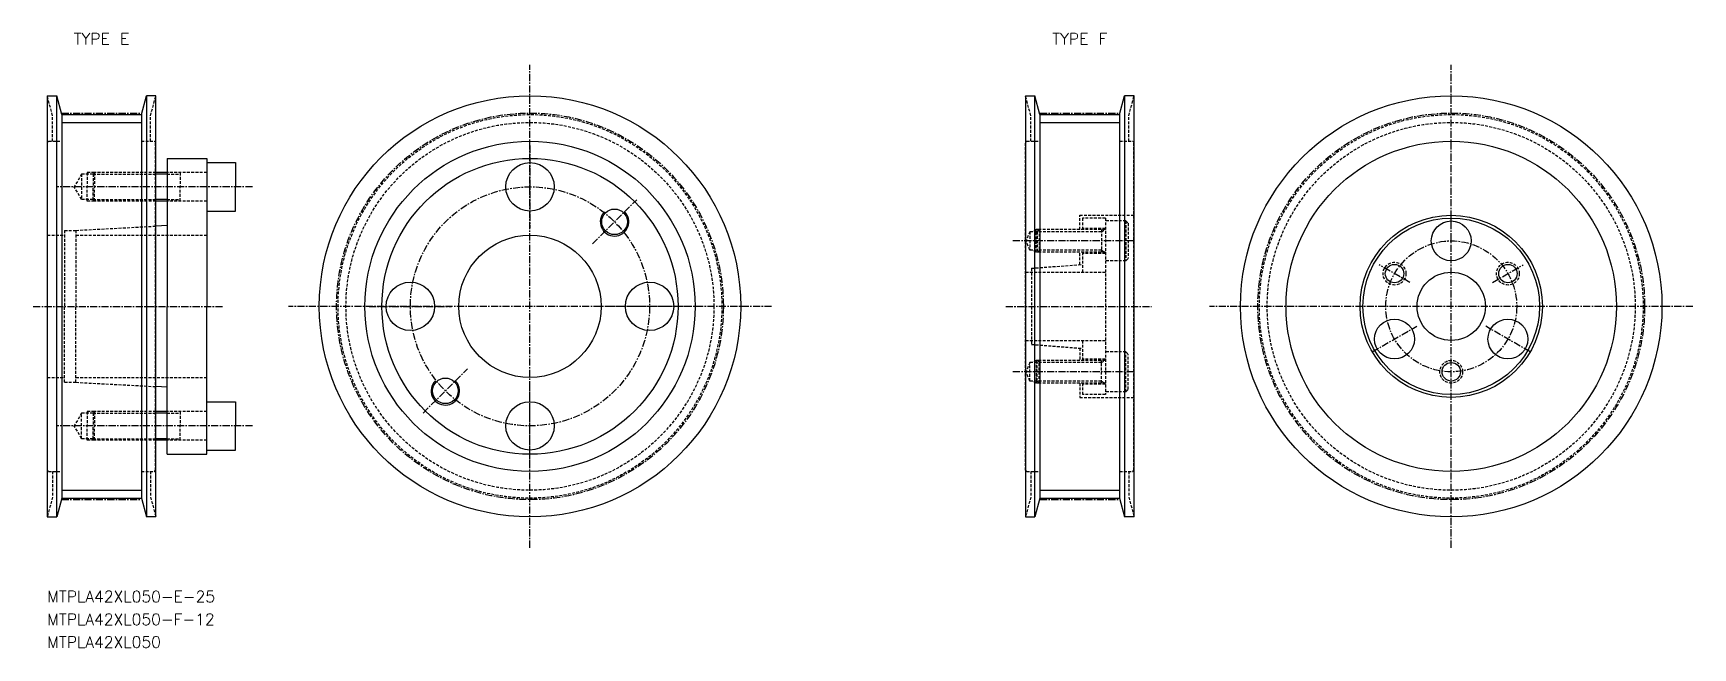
# Model space of a CAD drawing. Extents: x 16 to 307, y 52 to 160.
import ezdxf
from ezdxf.enums import TextEntityAlignment as Align

# ---------------------------------------------------------------- set-up
doc = ezdxf.new("R2010")
doc.units = 0
doc.linetypes.add('CENTER', pattern=[2, 1.25, -0.25, 0.25, -0.25])
doc.linetypes.add('DASHED', pattern=[0.75, 0.5, -0.25])
doc.layers.get('0').update_dxf_attribs({"linetype": 'CONTINUOUS'})
doc.layers.add('CENTER', color=1, linetype='CENTER')
doc.styles.add('MISUMI', font='txt.shx')

msp = doc.modelspace()

# ---------------------------------------------------------------- linework, layer by layer
at = {"color": 7, "linetype": 'CONTINUOUS'}
for p, q in [((18.51, 148.6), (20.17, 148.6)), ((18.51, 148.6), (18.51, 74.6)), ((21.05, 145.3), (20.17, 148.6)), ((20.17, 74.6), (20.17, 148.6)), ((35.05, 145.3), (35.93, 148.6)), ((37.59, 148.6), (35.93, 148.6)), ((35.93, 148.6), (35.93, 74.6)), ((37.59, 74.6), (37.59, 148.6)), ((190.28, 148.6), (191.93, 148.6)), ((190.28, 148.6), (190.28, 74.6)), ((192.82, 145.3), (191.93, 148.6)), ((191.93, 74.6), (191.93, 148.6)), ((206.82, 145.3), (207.7, 148.6)), ((209.36, 148.6), (207.7, 148.6)), ((207.7, 148.6), (207.7, 74.6)), ((209.36, 74.6), (209.36, 148.6)), ((21.05, 145.3), (21.05, 77.89)), ((21.05, 145.3), (35.05, 145.3)), ((35.05, 145.3), (35.05, 77.89)), ((192.82, 145.3), (192.82, 77.89)), ((192.82, 145.3), (206.82, 145.3)), ((206.82, 145.3), (206.82, 77.89)), ((39.55, 137.6), (46.55, 137.6)), ((39.55, 137.6), (39.55, 135.1)), ((46.55, 137.6), (46.55, 136.85)), ((39.55, 135.1), (37.59, 135.1)), ((39.55, 135.1), (39.55, 130.1)), ((46.55, 136.85), (51.55, 136.85)), ((46.55, 136.85), (46.55, 128.35)), ((51.55, 136.85), (51.55, 132.6)), ((51.55, 128.35), (51.55, 132.6)), ((39.55, 130.1), (37.59, 130.1)), ((39.55, 130.1), (39.55, 125.8)), ((46.55, 128.35), (51.55, 128.35)), ((46.55, 128.35), (46.55, 111.6)), ((39.55, 125.8), (37.59, 125.69)), ((39.55, 125.8), (39.55, 111.6)), ((39.55, 97.4), (39.55, 111.6)), ((46.55, 94.85), (46.55, 111.6)), ((39.55, 97.4), (37.59, 97.5)), ((39.55, 93.1), (39.55, 97.4)), ((46.55, 94.85), (51.55, 94.85)), ((46.55, 86.35), (46.55, 94.85)), ((51.55, 94.85), (51.55, 90.6)), ((39.55, 93.1), (37.59, 93.1)), ((39.55, 88.1), (39.55, 93.1)), ((51.55, 86.35), (51.55, 90.6)), ((39.55, 88.1), (37.59, 88.1)), ((39.55, 85.6), (39.55, 88.1)), ((39.55, 85.6), (46.55, 85.6)), ((46.55, 86.35), (51.55, 86.35)), ((46.55, 85.6), (46.55, 86.35)), ((21.05, 77.89), (20.17, 74.6)), ((21.05, 77.89), (35.05, 77.89)), ((35.05, 77.89), (35.93, 74.6)), ((192.82, 77.89), (191.93, 74.6)), ((192.82, 77.89), (206.82, 77.89)), ((206.82, 77.89), (207.7, 74.6)), ((18.51, 74.6), (20.17, 74.6)), ((37.59, 74.6), (35.93, 74.6)), ((190.28, 74.6), (191.93, 74.6)), ((209.36, 74.6), (207.7, 74.6))]:
    msp.add_line(p, q, dxfattribs=at)
at = {"color": 3, "linetype": 'DASHED'}
for p, q in [((19.45, 145.09), (18.51, 148.6)), ((36.65, 145.09), (37.59, 148.6)), ((191.22, 145.09), (190.28, 148.6)), ((208.42, 145.09), (209.36, 148.6)), ((19.45, 140.6), (19.45, 145.09)), ((36.65, 140.6), (36.65, 145.09)), ((191.22, 140.6), (191.22, 145.09)), ((208.42, 140.6), (208.42, 145.09)), ((18.55, 140.4), (18.75, 140.6)), ((18.55, 82.8), (18.55, 140.4)), ((18.75, 140.6), (21.05, 140.6)), ((35.05, 140.6), (37.35, 140.6)), ((37.35, 140.6), (37.55, 140.4)), ((37.55, 82.8), (37.55, 140.4)), ((190.32, 140.4), (190.52, 140.6)), ((190.32, 82.8), (190.32, 140.4)), ((190.52, 140.6), (192.82, 140.6)), ((206.82, 140.6), (209.12, 140.6)), ((209.12, 140.6), (209.32, 140.4)), ((209.32, 82.8), (209.32, 140.4)), ((24.55, 134.85), (23.25, 132.6)), ((24.55, 134.85), (24.55, 130.35)), ((26.55, 134.85), (24.55, 134.85)), ((25.55, 135.1), (25.55, 132.6)), ((26.8, 135.1), (25.55, 135.1)), ((26.8, 135.1), (26.55, 134.85)), ((26.55, 134.85), (37.59, 134.85)), ((26.55, 134.85), (26.55, 132.6)), ((37.59, 135.1), (26.8, 135.1)), ((26.8, 135.1), (26.8, 132.6)), ((46.55, 135.1), (39.55, 135.1)), ((39.55, 134.85), (41.88, 134.85)), ((41.88, 135.1), (41.88, 132.6)), ((24.55, 130.35), (23.25, 132.6)), ((25.55, 130.1), (25.55, 132.6)), ((26.55, 130.35), (26.55, 132.6)), ((26.8, 130.1), (26.8, 132.6)), ((41.88, 130.1), (41.88, 132.6)), ((26.55, 130.35), (24.55, 130.35)), ((26.8, 130.1), (25.55, 130.1)), ((26.55, 130.35), (37.59, 130.35)), ((26.8, 130.1), (26.55, 130.35)), ((37.59, 130.1), (26.8, 130.1)), ((39.55, 130.35), (41.88, 130.35)), ((46.55, 130.1), (39.55, 130.1)), ((23.55, 124.95), (37.59, 125.69)), ((199.82, 127.6), (209.32, 127.6)), ((199.82, 125.1), (199.82, 127.6)), ((204.32, 127.1), (200.32, 127.1)), ((200.32, 127.1), (200.32, 125.1)), ((204.32, 127.1), (204.32, 96.1)), ((207.92, 126.6), (204.32, 126.6)), ((207.92, 126.6), (207.92, 119.6)), ((207.92, 126.6), (208.32, 126.2)), ((208.32, 126.2), (208.32, 120)), ((18.55, 124.1), (21.55, 124.1)), ((21.55, 124.95), (21.55, 111.6)), ((21.55, 124.95), (23.55, 124.95)), ((23.55, 124.95), (23.55, 111.6)), ((23.55, 124.1), (46.55, 124.1)), ((191.08, 124.72), (190.39, 123.1)), ((191.08, 121.48), (190.39, 123.1)), ((191.08, 124.72), (191.08, 121.48)), ((192.32, 124.72), (191.08, 124.72)), ((192.18, 125.1), (191.52, 124.72)), ((192.18, 121.1), (192.18, 125.1)), ((192.7, 125.1), (192.18, 125.1)), ((192.32, 124.72), (192.7, 125.1)), ((203.62, 124.72), (192.32, 124.72)), ((192.32, 124.72), (192.32, 121.48)), ((204.32, 125.1), (192.7, 125.1)), ((192.7, 125.1), (192.7, 121.1)), ((204.32, 125.3), (200.32, 125.3)), ((203.62, 125.1), (203.62, 121.1)), ((203.62, 124.72), (204.27, 125.1)), ((192.32, 121.48), (191.08, 121.48)), ((192.18, 121.1), (191.52, 121.48)), ((192.7, 121.1), (192.18, 121.1)), ((203.62, 121.48), (192.32, 121.48)), ((192.7, 121.1), (192.32, 121.48)), ((204.32, 121.1), (192.7, 121.1)), ((199.82, 118.94), (199.82, 121.1)), ((200.32, 121.1), (200.32, 117.6)), ((204.32, 120.9), (200.32, 120.9)), ((203.62, 121.48), (204.27, 121.1)), ((207.92, 119.6), (204.32, 119.6)), ((207.92, 119.6), (208.32, 120)), ((190.32, 117.6), (204.32, 117.6)), ((191.32, 118.29), (200.32, 118.97)), ((191.32, 118.29), (191.32, 104.91)), ((21.55, 98.25), (21.55, 111.6)), ((23.55, 98.25), (23.55, 111.6)), ((190.32, 105.6), (204.32, 105.6)), ((200.32, 105.6), (200.32, 102.1)), ((191.32, 104.91), (200.32, 104.22)), ((192.18, 102.1), (191.52, 101.72)), ((192.18, 102.1), (192.18, 98.1)), ((192.7, 102.1), (192.18, 102.1)), ((192.7, 102.1), (192.32, 101.72)), ((204.32, 102.1), (192.7, 102.1)), ((192.7, 98.1), (192.7, 102.1)), ((199.82, 104.26), (199.82, 102.1)), ((204.32, 102.3), (200.32, 102.3)), ((203.62, 98.1), (203.62, 102.1)), ((203.62, 101.72), (204.27, 102.1)), ((207.92, 103.6), (204.32, 103.6)), ((207.92, 96.6), (207.92, 103.6)), ((207.92, 103.6), (208.32, 103.2)), ((208.32, 97), (208.32, 103.2)), ((18.55, 99.1), (21.55, 99.1)), ((23.55, 99.1), (46.55, 99.1)), ((191.08, 101.72), (190.39, 100.1)), ((191.08, 98.48), (190.39, 100.1)), ((191.08, 98.48), (191.08, 101.72)), ((192.32, 101.72), (191.08, 101.72)), ((203.62, 101.72), (192.32, 101.72)), ((192.32, 98.48), (192.32, 101.72)), ((21.55, 98.25), (23.55, 98.25)), ((23.55, 98.25), (37.59, 97.5)), ((192.32, 98.48), (191.08, 98.48)), ((192.18, 98.1), (191.52, 98.48)), ((192.7, 98.1), (192.18, 98.1)), ((203.62, 98.48), (192.32, 98.48)), ((192.32, 98.48), (192.7, 98.1)), ((204.32, 98.1), (192.7, 98.1)), ((199.82, 98.1), (199.82, 95.6)), ((200.32, 98.1), (200.32, 96.1)), ((204.32, 97.9), (200.32, 97.9)), ((203.62, 98.48), (204.27, 98.1)), ((207.92, 96.6), (204.32, 96.6)), ((207.92, 96.6), (208.32, 97)), ((199.82, 95.6), (209.32, 95.6)), ((204.32, 96.1), (200.32, 96.1)), ((24.55, 92.85), (23.25, 90.6)), ((24.55, 88.35), (23.25, 90.6)), ((26.55, 92.85), (24.55, 92.85)), ((24.55, 88.35), (24.55, 92.85)), ((26.8, 93.1), (25.55, 93.1)), ((25.55, 93.1), (25.55, 90.6)), ((25.55, 88.1), (25.55, 90.6)), ((26.8, 93.1), (26.55, 92.85)), ((26.55, 92.85), (37.59, 92.85)), ((26.55, 92.85), (26.55, 90.6)), ((26.55, 88.35), (26.55, 90.6)), ((37.59, 93.1), (26.8, 93.1)), ((26.8, 93.1), (26.8, 90.6)), ((26.8, 88.1), (26.8, 90.6)), ((46.55, 93.1), (39.55, 93.1)), ((39.55, 92.85), (41.88, 92.85)), ((41.88, 93.1), (41.88, 90.6)), ((41.88, 88.1), (41.88, 90.6)), ((26.55, 88.35), (24.55, 88.35)), ((26.8, 88.1), (25.55, 88.1)), ((26.55, 88.35), (37.59, 88.35)), ((26.8, 88.1), (26.55, 88.35)), ((37.59, 88.1), (26.8, 88.1)), ((39.55, 88.35), (41.88, 88.35)), ((46.55, 88.1), (39.55, 88.1)), ((18.75, 82.6), (18.55, 82.8)), ((18.75, 82.6), (21.05, 82.6)), ((19.45, 82.6), (19.45, 78.1)), ((35.05, 82.6), (37.35, 82.6)), ((36.65, 82.6), (36.65, 78.1)), ((37.35, 82.6), (37.55, 82.8)), ((190.52, 82.6), (190.32, 82.8)), ((190.52, 82.6), (192.82, 82.6)), ((191.22, 82.6), (191.22, 78.1)), ((206.82, 82.6), (209.12, 82.6)), ((208.42, 82.6), (208.42, 78.1)), ((209.12, 82.6), (209.32, 82.8)), ((19.45, 78.1), (18.51, 74.6)), ((36.65, 78.1), (37.59, 74.6)), ((191.22, 78.1), (190.28, 74.6)), ((208.42, 78.1), (209.36, 74.6))]:
    msp.add_line(p, q, dxfattribs=at)
at = {"color": 3, "linetype": 'CONTINUOUS'}
for p, q in [((21.05, 143.9), (35.05, 143.9)), ((192.82, 143.9), (206.82, 143.9)), ((21.05, 79.29), (35.05, 79.29)), ((192.82, 79.29), (206.82, 79.29))]:
    msp.add_line(p, q, dxfattribs=at)
at = {"color": 3}
for p, q in [((39.55, 134.85), (37.59, 134.85)), ((39.55, 130.35), (37.59, 130.35)), ((39.55, 92.85), (37.59, 92.85)), ((39.55, 88.35), (37.59, 88.35))]:
    msp.add_line(p, q, dxfattribs=at)
at = {"color": 7, "linetype": 'CONTINUOUS'}
for centre, radius in [((103.28, 111.6), 37), ((265.05, 111.6), 37), ((103.28, 111.6), 29), ((265.05, 111.6), 29), ((103.28, 111.6), 26), ((103.28, 111.6), 26), ((103.28, 132.6), 4.25), ((118.13, 126.45), 2.25), ((265.05, 111.6), 16), ((265.05, 111.6), 15.5), ((265.05, 123.1), 3.5), ((103.28, 111.6), 12.5), ((255.09, 117.35), 1.62), ((265.05, 111.6), 6), ((275, 117.35), 1.62), ((82.28, 111.6), 4.25), ((124.28, 111.6), 4.25), ((255.09, 105.85), 3.5), ((275, 105.85), 3.5), ((265.05, 100.1), 1.62), ((88.43, 96.75), 2.25), ((103.28, 90.6), 4.25)]:
    msp.add_circle(centre, radius, dxfattribs=at)
at = {"color": 3, "linetype": 'DASHED'}
for centre, radius in [((103.28, 111.6), 33.7), ((103.28, 111.6), 32.31), ((265.05, 111.6), 33.7), ((265.05, 111.6), 32.31), ((255.09, 117.35), 2), ((275, 117.35), 2), ((265.05, 100.1), 2)]:
    msp.add_circle(centre, radius, dxfattribs=at)
at = {"color": 3}
for centre in [(118.13, 126.45), (88.43, 96.75)]:
    msp.add_arc(centre, 2.5, 135, 47, dxfattribs=at)
at = {"layer": 'CENTER', "color": 1, "linetype": 'CENTER'}
for p, q in [((103.28, 69.18), (103.28, 154.02)), ((265.05, 69.18), (265.05, 154.02)), ((21.05, 145.55), (35.05, 145.55)), ((192.82, 145.55), (206.82, 145.55)), ((103.28, 139.85), (103.28, 125.35)), ((54.55, 132.6), (20.25, 132.6)), ((114.24, 122.56), (122.02, 130.34)), ((209.32, 123.1), (188.02, 123.1)), ((257.79, 115.79), (252.38, 118.91)), ((272.3, 115.79), (277.71, 118.91)), ((16.05, 111.6), (49.55, 111.6)), ((145.7, 111.6), (60.85, 111.6)), ((75.03, 111.6), (89.53, 111.6)), ((131.53, 111.6), (117.03, 111.6)), ((186.82, 111.6), (212.44, 111.6)), ((307.47, 111.6), (222.62, 111.6)), ((251.19, 103.6), (258.98, 108.1)), ((278.9, 103.6), (271.11, 108.1)), ((84.54, 92.86), (92.32, 100.64)), ((209.32, 100.1), (188.02, 100.1)), ((103.28, 83.35), (103.28, 97.85)), ((54.55, 90.6), (20.25, 90.6)), ((21.05, 77.64), (35.05, 77.64)), ((192.82, 77.64), (206.82, 77.64))]:
    msp.add_line(p, q, dxfattribs=at)
for centre, radius in [((103.28, 111.6), 33.96), ((265.05, 111.6), 33.96), ((103.28, 111.6), 21), ((265.05, 111.6), 11.5)]:
    msp.add_circle(centre, radius, dxfattribs=at)

# ---------------------------------------------------------------- texts
at = {"color": 7, "linetype": 'CONTINUOUS', "style": 'MISUMI'}
for s, p in [('TYPE E', (28.05, 158.6)), ('TYPE F', (199.82, 158.6))]:
    msp.add_text(s, height=2, dxfattribs=at).set_placement(p, align=Align.MIDDLE_CENTER)
for s, p in [('MTPLA42XL050-E-25', (18.51, 59.6)), ('MTPLA42XL050-F-12', (18.51, 55.6)), ('MTPLA42XL050', (18.51, 51.6))]:
    msp.add_text(s, height=2, dxfattribs=at).set_placement(p)

doc.saveas('drawing.dxf')
